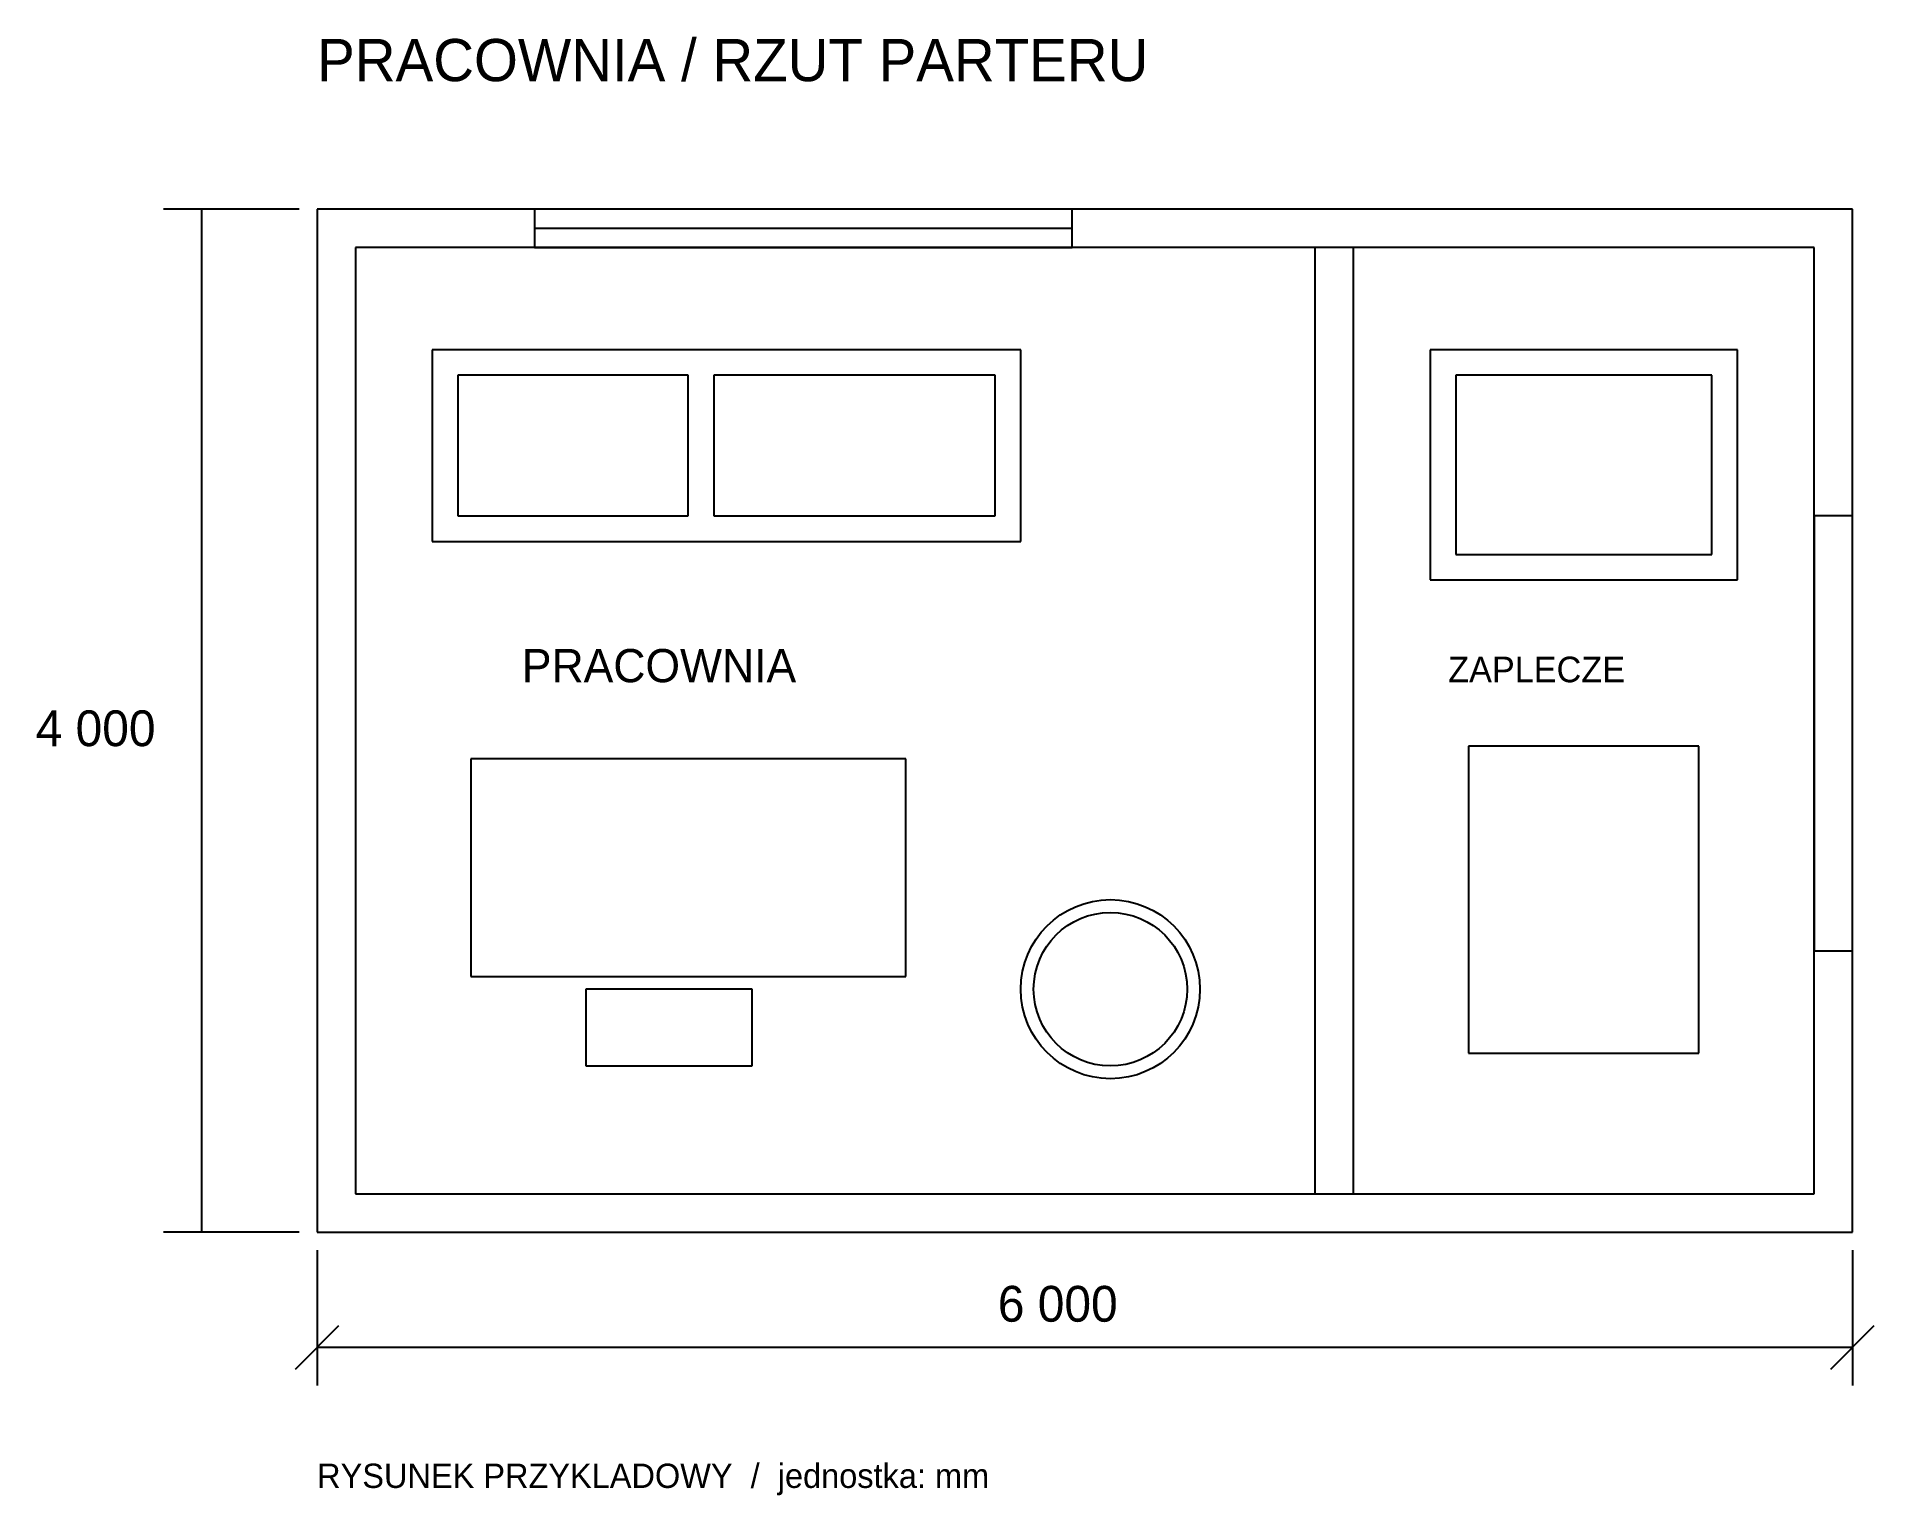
# Model space of a CAD drawing. Header units: millimetres. Extents: x -1096 to 6085, y -1029 to 4674.
import ezdxf

# ---------------------------------------------------------------- set-up
doc = ezdxf.new("R2010")
doc.units = ezdxf.units.MM
for name, color, linetype in [('OKNA', 4, 'CONTINUOUS'), ('WYMIARY', 3, 'CONTINUOUS'), ('WYPOSAŻENIE', 8, 'CONTINUOUS'), ('ŚCIANY', 7, 'CONTINUOUS')]:
    doc.layers.add(name, color=color, linetype=linetype)

msp = doc.modelspace()

# ---------------------------------------------------------------- linework, layer by layer
at = {"layer": 'OKNA'}
for p, q in [((2950, 4000), (850, 4000)), ((850, 4000), (850, 3850)), ((2950, 3850), (2950, 4000)), ((850, 3925), (2950, 3925)), ((850, 3850), (2950, 3850)), ((6000, 2800), (5850, 2800)), ((5850, 2800), (5850, 1100)), ((6000, 1100), (6000, 2800)), ((5850, 1100), (6000, 1100))]:
    msp.add_line(p, q, dxfattribs=at)
at = {"layer": 'WYMIARY'}
for p, q in [((-70, 4000), (-600, 4000)), ((-450, 0), (-450, 4000)), ((-70, 0), (-600, 0)), ((0, -70), (0, -600)), ((6000, -70), (6000, -600)), ((-85, -535), (85, -365)), ((5915, -535), (6085, -365)), ((0, -450), (6000, -450))]:
    msp.add_line(p, q, dxfattribs=at)
at = {"layer": 'WYPOSAŻENIE'}
for p, q in [((2750, 3450), (450, 3450)), ((450, 3450), (450, 2700)), ((2750, 2700), (2750, 3450)), ((5550, 3450), (4350, 3450)), ((4350, 3450), (4350, 2550)), ((5550, 2550), (5550, 3450)), ((1450, 3350), (550, 3350)), ((550, 3350), (550, 2800)), ((1450, 2800), (1450, 3350)), ((2650, 3350), (1550, 3350)), ((1550, 3350), (1550, 2800)), ((2650, 2800), (2650, 3350)), ((5450, 3350), (4450, 3350)), ((4450, 3350), (4450, 2650)), ((5450, 2650), (5450, 3350)), ((550, 2800), (1450, 2800)), ((1550, 2800), (2650, 2800)), ((450, 2700), (2750, 2700)), ((4450, 2650), (5450, 2650)), ((4350, 2550), (5550, 2550)), ((5400, 1900), (4500, 1900)), ((4500, 1900), (4500, 700)), ((5400, 700), (5400, 1900)), ((2300, 1850), (600, 1850)), ((600, 1850), (600, 1000)), ((2300, 1000), (2300, 1850)), ((600, 1000), (2300, 1000)), ((1700, 950), (1050, 950)), ((1050, 950), (1050, 650)), ((1700, 650), (1700, 950)), ((1050, 650), (1700, 650)), ((4500, 700), (5400, 700))]:
    msp.add_line(p, q, dxfattribs=at)
for radius in [350, 300]:
    msp.add_circle((3100, 950), radius, dxfattribs=at)
at = {"layer": 'ŚCIANY'}
for p, q in [((6000, 4000), (0, 4000)), ((0, 4000), (0, 0)), ((6000, 0), (6000, 4000)), ((5850, 3850), (150, 3850)), ((150, 3850), (150, 150)), ((3900, 150), (3900, 3850)), ((4050, 150), (4050, 3850)), ((5850, 150), (5850, 3850)), ((150, 150), (5850, 150)), ((0, 0), (6000, 0))]:
    msp.add_line(p, q, dxfattribs=at)

# ---------------------------------------------------------------- texts
at = {"layer": 'WYMIARY'}
for s, p in [('4 000', (-1100, 1900)), ('6 000', (2660, -350))]:
    msp.add_text(s, height=140, dxfattribs=at).set_placement(p)
at = {"layer": 'WYPOSAŻENIE'}
for s, height, p in [('PRACOWNIA / RZUT PARTERU', 165, (0, 4500)), ('PRACOWNIA', 130, (800, 2150)), ('ZAPLECZE', 100, (4420, 2150)), ('RYSUNEK PRZYKLADOWY  /  jednostka: mm', 95, (0, -1000))]:
    msp.add_text(s, height=height, dxfattribs=at).set_placement(p)

doc.saveas('drawing.dxf')
